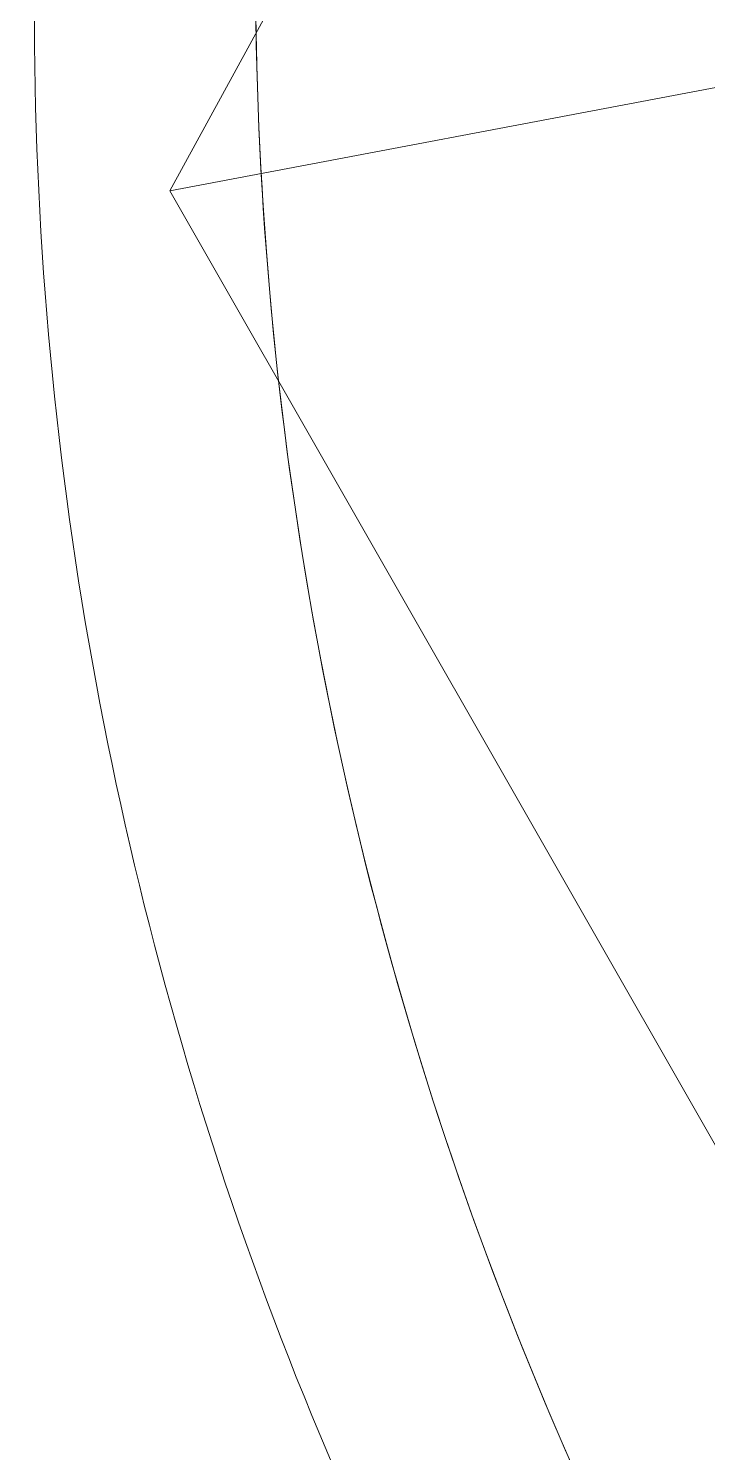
# Model space of a CAD drawing. Header units: millimetres. Extents: x -7970 to 6845, y -11075 to 1978.
# Drawn here: x 545.46 to 547.93, y -9267.69 to -9262.51 of the extents above; entities that cross this region are included whole.
import ezdxf

# ---------------------------------------------------------------- set-up
doc = ezdxf.new("R2010")
doc.units = ezdxf.units.MM
doc.header["$LTSCALE"] = 5
doc.linetypes.add('DASHED2', pattern=[9.525, 6.35, -3.175])
doc.layers.add('Layer0022', color=7, linetype='Continuous')

msp = doc.modelspace()

# ---------------------------------------------------------------- linework, layer by layer
at = {"layer": 'Layer0022', "color": 7, "linetype": 'DASHED2', "lineweight": 18}
for p, q in [((550.6248, -9254.612), (545.9764, -9263.1024)), ((545.9764, -9263.1024), (547.9857, -9262.7229)), ((545.9764, -9263.1024), (550.8276, -9271.5929))]:
    msp.add_line(p, q, dxfattribs=at)
msp.add_open_spline([(556.4649, -9249.6797), (556.084, -9249.7515), (555.3283, -9249.9316), (554.2258, -9250.309), (553.1628, -9250.7904), (551.8103, -9251.5656), (550.2613, -9252.7749), (548.9626, -9254.2565), (548.0978, -9255.5739), (547.3533, -9256.9736), (546.6656, -9258.8503), (546.2591, -9261.2197), (546.2825, -9263.631), (546.735, -9266.002), (547.601, -9268.2521), (548.6454, -9269.966), (549.6516, -9271.2019), (550.76, -9272.3351), (552.3261, -9273.5488), (554.0845, -9274.4495), (555.5654, -9274.9606), (557.0798, -9275.3282), (558.2497, -9275.4405), (559.026, -9275.4405)], degree=3, knots=[0, 0, 0, 0, 0.030712, 0.061443, 0.092212, 0.123031, 0.184814, 0.246947, 0.278192, 0.309533, 0.372424, 0.435621, 0.499018, 0.562483, 0.625876, 0.689065, 0.720582, 0.752012, 0.814522, 0.876645, 0.907605, 0.938486, 1, 1, 1, 1], dxfattribs=at)
at = {"layer": 'Layer0022', "color": 7, "linetype": 'Continuous', "lineweight": 18}
for points, knots in [([(558.2222, -9275.5919), (557.4459, -9275.5919), (556.276, -9275.4796), (554.7616, -9275.112), (553.2807, -9274.6009), (551.5223, -9273.7002), (549.9562, -9272.4865), (548.8478, -9271.3533), (547.8416, -9270.1174), (546.7973, -9268.4035), (545.9312, -9266.1535), (545.4787, -9263.7824), (545.4554, -9261.3711), (545.8618, -9259.0017), (546.5495, -9257.125), (547.294, -9255.7253), (548.1588, -9254.4079), (549.4575, -9252.9263), (551.0065, -9251.717), (552.359, -9250.9418), (553.422, -9250.4604), (554.5245, -9250.083), (555.2802, -9249.9029), (555.6611, -9249.8311)], [0, 0, 0, 0, 0.061514, 0.092395, 0.123355, 0.185478, 0.247988, 0.279418, 0.310935, 0.374124, 0.437517, 0.500982, 0.564379, 0.627576, 0.690467, 0.721808, 0.753053, 0.815186, 0.876969, 0.907788, 0.938557, 0.969288, 1, 1, 1, 1]), ([(559.026, -9275.4405), (558.2667, -9275.4405), (556.7413, -9275.2975), (554.5299, -9274.6629), (552.4605, -9273.6293), (550.6017, -9272.2309), (549.0135, -9270.5138), (547.7476, -9268.5342), (546.8448, -9266.3568), (546.3343, -9264.0522), (546.2326, -9261.6955), (546.5432, -9259.3632), (547.2562, -9257.1311), (548.3489, -9255.0722), (549.7859, -9253.2537), (551.5208, -9251.7355), (553.4961, -9250.5679), (554.9337, -9250.0479), (555.6675, -9249.8579)], [0, 0, 0, 0, 0.061508, 0.123266, 0.185365, 0.24784, 0.310683, 0.373836, 0.437204, 0.500663, 0.564079, 0.627323, 0.690288, 0.752901, 0.815134, 0.87701, 0.938597, 1, 1, 1, 1])]:
    msp.add_open_spline(points, degree=3, knots=knots, dxfattribs=at)

doc.saveas('drawing.dxf')
